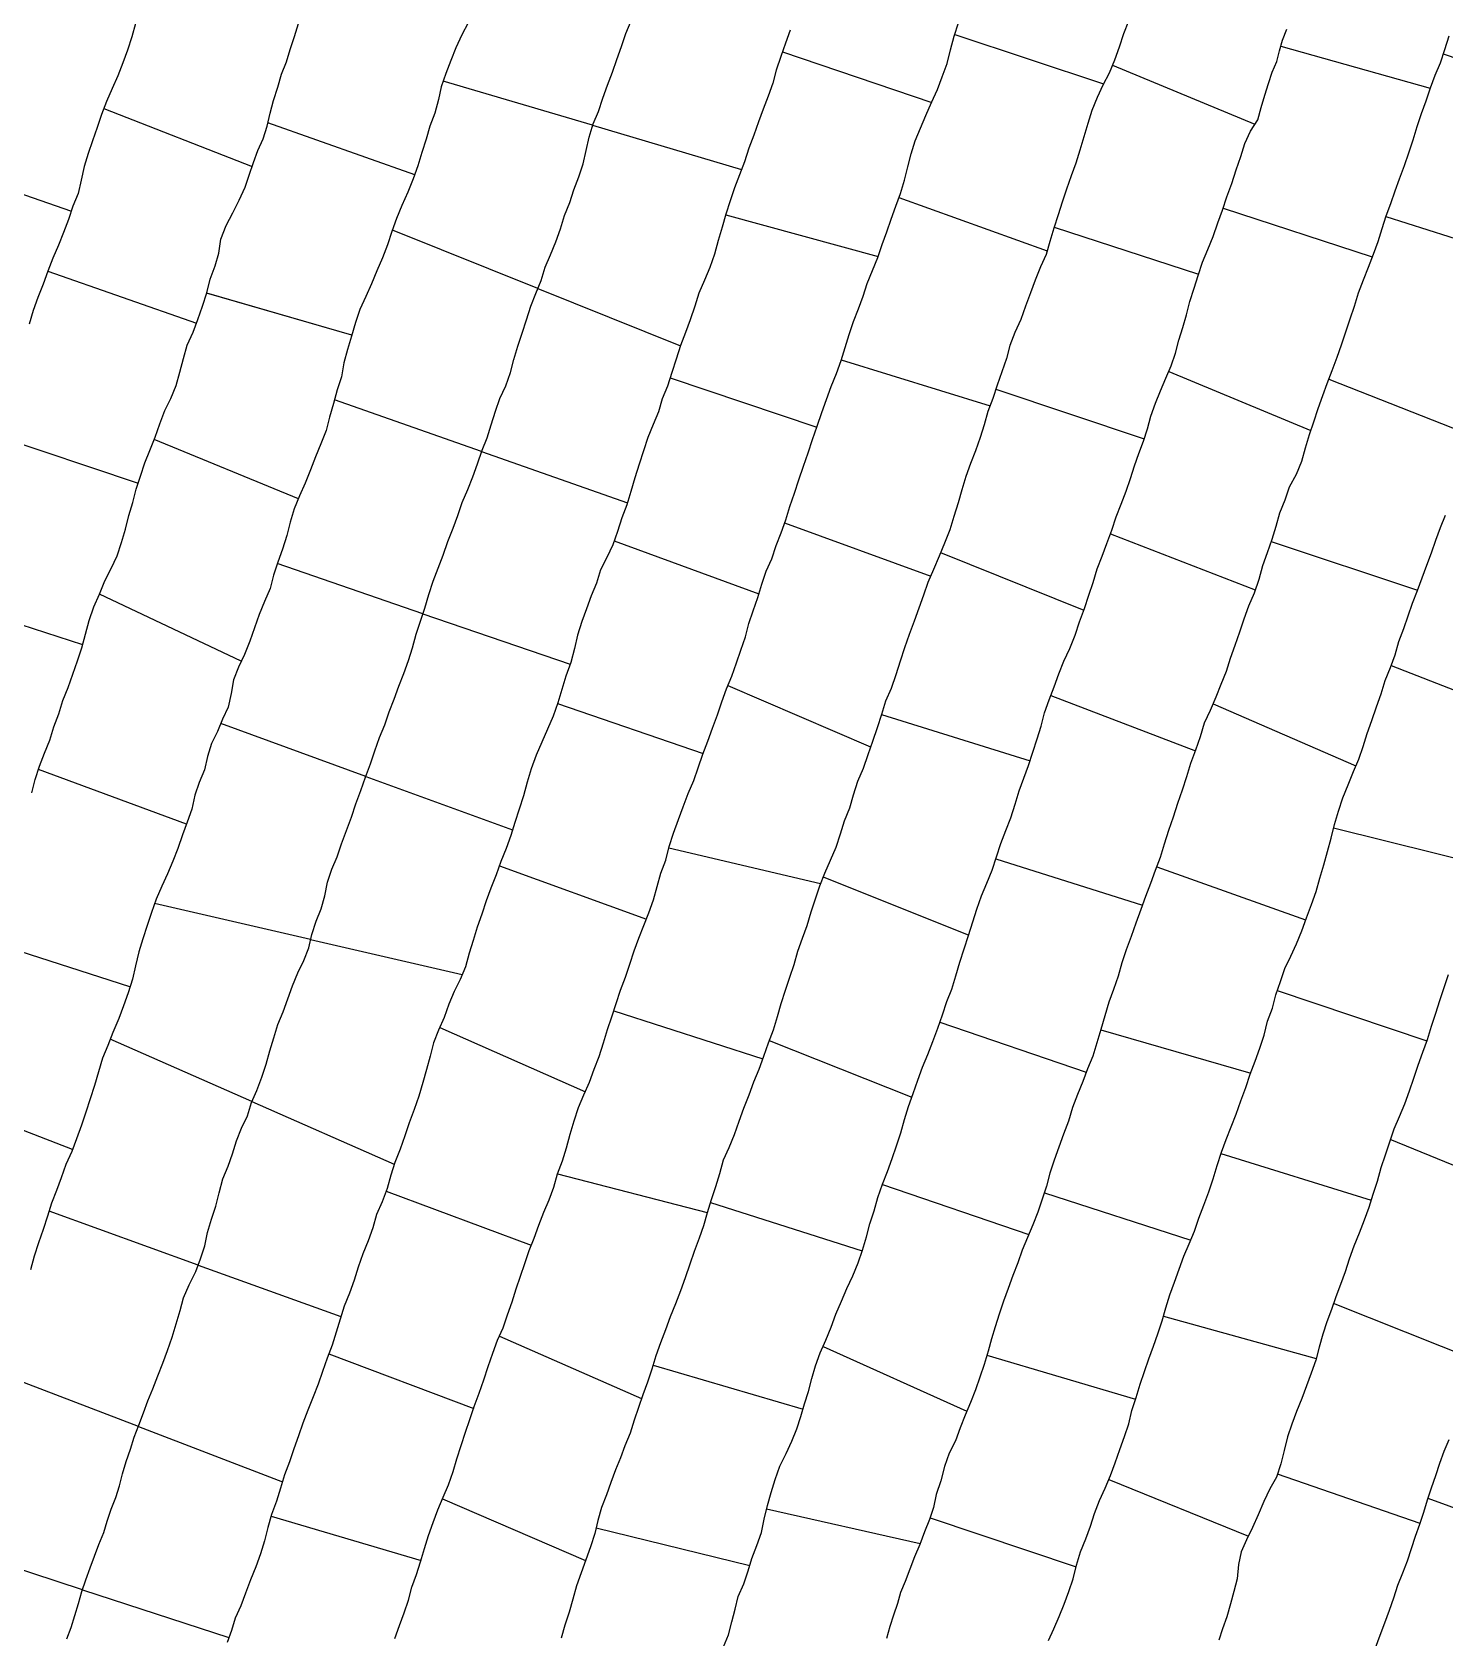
# Model space of a CAD drawing. Extents: x 703186 to 703989, y 1560402 to 1561368.
# Drawn here: x 703581.29 to 703622.23, y 1560532.73 to 1560579.26 of the extents above; entities that cross this region are included whole.
import ezdxf

# ---------------------------------------------------------------- set-up
doc = ezdxf.new("R2010")
doc.units = 0
doc.layers.add('10124_2002_REAL', color=30, linetype='Continuous')
doc.layers.add('AGROCAD PLL', color=7, linetype='Continuous')

msp = doc.modelspace()

# ---------------------------------------------------------------- linework, layer by layer
at = {"layer": '10124_2002_REAL'}
for points in [[(703584.2887, 1560579.5142), (703584.1812, 1560579.1286), (703584.0567, 1560578.745), (703583.916, 1560578.3702), (703583.7722, 1560577.9961), (703583.6109, 1560577.6264), (703583.4504, 1560577.2487), (703583.3039, 1560576.8752), (703583.1721, 1560576.4965), (703583.0433, 1560576.1176), (703582.9117, 1560575.7432), (703582.8023, 1560575.3661), (703582.7139, 1560574.9734), (703582.6237, 1560574.5911), (703582.4751, 1560574.2156), (703582.3463, 1560573.832), (703582.2009, 1560573.4601), (703582.0508, 1560573.0876), (703581.8884, 1560572.7087), (703581.7447, 1560572.3375), (703581.6121, 1560571.9573), (703581.4598, 1560571.5702), (703581.3176, 1560571.1944), (703581.2051, 1560570.8036)], [(703593.9243, 1560579.5378), (703593.7389, 1560579.1808), (703593.5711, 1560578.811), (703593.4258, 1560578.4434), (703593.2742, 1560578.0648), (703593.1419, 1560577.6807), (703593.0627, 1560577.3073), (703592.961, 1560576.9177), (703592.8124, 1560576.5407), (703592.7052, 1560576.1645), (703592.5821, 1560575.7776), (703592.4702, 1560575.3865), (703592.3367, 1560575.008), (703592.1765, 1560574.6216), (703592.0073, 1560574.2393), (703591.8532, 1560573.8671), (703591.7177, 1560573.4817), (703591.5918, 1560573.0959), (703591.4478, 1560572.7206), (703591.2833, 1560572.3417), (703591.1267, 1560571.9701), (703590.9602, 1560571.5973), (703590.7846, 1560571.2251), (703590.6574, 1560570.848), (703590.5435, 1560570.4544), (703590.4278, 1560570.0627), (703590.3266, 1560569.6779), (703590.2556, 1560569.269), (703590.1304, 1560568.8989), (703590.0239, 1560568.5009), (703589.9113, 1560568.1064), (703589.8077, 1560567.7224), (703589.659, 1560567.3362), (703589.5002, 1560566.958), (703589.3561, 1560566.5755), (703589.206, 1560566.1888), (703589.0415, 1560565.8211), (703588.8865, 1560565.4434), (703588.772, 1560565.0593), (703588.6676, 1560564.6746), (703588.5505, 1560564.2774), (703588.4098, 1560563.9045), (703588.2818, 1560563.5236), (703588.186, 1560563.1365), (703588.0289, 1560562.7621), (703587.8684, 1560562.3825), (703587.7381, 1560561.9982), (703587.6034, 1560561.6144), (703587.4432, 1560561.2261), (703587.2681, 1560560.8563), (703587.1251, 1560560.4962), (703587.0602, 1560560.1), (703586.9709, 1560559.7033), (703586.8112, 1560559.3499), (703586.6589, 1560558.9944), (703586.493, 1560558.6496), (703586.3772, 1560558.272), (703586.2827, 1560557.8835), (703586.1266, 1560557.52), (703586.01, 1560557.1474), (703585.9201, 1560556.742), (703585.7845, 1560556.3628), (703585.6488, 1560555.9961), (703585.5125, 1560555.6083), (703585.3719, 1560555.2346), (703585.2144, 1560554.8696), (703585.0489, 1560554.5087), (703584.8837, 1560554.1309), (703584.7493, 1560553.7531), (703584.6222, 1560553.3732), (703584.4986, 1560552.9895), (703584.3832, 1560552.6056), (703584.2882, 1560552.2082), (703584.1964, 1560551.8165), (703584.0705, 1560551.4253), (703583.9345, 1560551.046), (703583.7992, 1560550.6725), (703583.6268, 1560550.2727), (703583.4854, 1560549.8971), (703583.33, 1560549.5273), (703583.2099, 1560549.1307), (703583.1003, 1560548.7318), (703582.9769, 1560548.3455), (703582.8446, 1560547.9661), (703582.7228, 1560547.5869), (703582.5791, 1560547.1861), (703582.4381, 1560546.8212), (703582.2642, 1560546.4502), (703582.1326, 1560546.063), (703581.9976, 1560545.6932), (703581.854, 1560545.3221), (703581.7354, 1560544.9514), (703581.6108, 1560544.5659), (703581.4728, 1560544.1739), (703581.346, 1560543.792), (703581.2395, 1560543.3954)], [(703581.2793, 1560557.2215), (703581.3824, 1560557.6026), (703581.5019, 1560557.9908), (703581.6499, 1560558.3658), (703581.8041, 1560558.7419), (703581.9226, 1560559.1267), (703582.0606, 1560559.5075), (703582.1847, 1560559.8941), (703582.3395, 1560560.2736), (703582.471, 1560560.6548), (703582.6032, 1560561.0395), (703582.7271, 1560561.4244), (703582.841, 1560561.8118), (703582.944, 1560562.2143), (703583.079, 1560562.6034), (703583.2458, 1560562.9739), (703583.3982, 1560563.3591), (703583.5795, 1560563.7233), (703583.751, 1560564.0882), (703583.883, 1560564.4734), (703583.9993, 1560564.8587), (703584.0932, 1560565.2525), (703584.2058, 1560565.6363), (703584.3057, 1560566.02), (703584.4278, 1560566.3938), (703584.5559, 1560566.7766), (703584.7033, 1560567.1342), (703584.8528, 1560567.5256), (703584.9871, 1560567.9078), (703585.139, 1560568.2945), (703585.3056, 1560568.6496), (703585.4668, 1560569.0228), (703585.567, 1560569.412), (703585.6735, 1560569.8008), (703585.7869, 1560570.1892), (703585.9537, 1560570.5673), (703586.0944, 1560570.9349), (703586.2269, 1560571.3209), (703586.3532, 1560571.7128), (703586.4525, 1560572.1024), (703586.5987, 1560572.4879), (703586.7011, 1560572.8592), (703586.7598, 1560573.2661), (703586.9145, 1560573.6597), (703587.109, 1560574.0231), (703587.2865, 1560574.3944), (703587.4662, 1560574.7672), (703587.5799, 1560575.1175), (703587.7081, 1560575.4826), (703587.8326, 1560575.8358), (703587.9822, 1560576.1751), (703588.0971, 1560576.5373), (703588.1906, 1560576.9166), (703588.2864, 1560577.2861), (703588.4074, 1560577.6689), (703588.5161, 1560578.0471), (703588.666, 1560578.406), (703588.77, 1560578.7623), (703588.89, 1560579.1341), (703589.011, 1560579.5133)], [(703582.2957, 1560532.6961), (703582.4257, 1560533.0313), (703582.5323, 1560533.3791), (703582.6326, 1560533.7233), (703582.7314, 1560534.0693), (703582.8429, 1560534.4106), (703582.9737, 1560534.7549), (703583.096, 1560535.0934), (703583.2253, 1560535.432), (703583.3664, 1560535.7763), (703583.4636, 1560536.1125), (703583.5768, 1560536.4587), (703583.7194, 1560536.7978), (703583.8213, 1560537.1366), (703583.9142, 1560537.4852), (703584.0171, 1560537.8427), (703584.1408, 1560538.1948), (703584.2521, 1560538.5442), (703584.3852, 1560538.8916), (703584.5184, 1560539.2509), (703584.648, 1560539.5987), (703584.7929, 1560539.9409), (703584.9341, 1560540.3162), (703585.081, 1560540.6909), (703585.2143, 1560541.0598), (703585.3519, 1560541.4368), (703585.4655, 1560541.8239), (703585.5783, 1560542.2132), (703585.6803, 1560542.5769), (703585.8445, 1560542.958), (703586.0328, 1560543.34), (703586.1663, 1560543.7095), (703586.296, 1560544.0878), (703586.3731, 1560544.4783), (703586.4849, 1560544.8603), (703586.6166, 1560545.2411), (703586.7104, 1560545.6248), (703586.8175, 1560546.0295), (703586.9708, 1560546.3929), (703587.0958, 1560546.7578), (703587.2153, 1560547.1349), (703587.3555, 1560547.4947), (703587.5293, 1560547.8517), (703587.6464, 1560548.2387), (703587.8011, 1560548.5905), (703587.9445, 1560548.9725), (703588.0705, 1560549.3553), (703588.1834, 1560549.7371), (703588.2928, 1560550.1209), (703588.4103, 1560550.5031), (703588.5612, 1560550.872), (703588.6963, 1560551.2501), (703588.8321, 1560551.6266), (703588.991, 1560551.9993), (703589.1665, 1560552.362), (703589.3042, 1560552.7262), (703589.3937, 1560553.1133), (703589.5174, 1560553.4954), (703589.6706, 1560553.8567), (703589.7704, 1560554.2279), (703589.854, 1560554.6239), (703589.9782, 1560555.0047), (703590.1322, 1560555.3628), (703590.2539, 1560555.7372), (703590.4016, 1560556.1215), (703590.5429, 1560556.5108), (703590.6738, 1560556.9024), (703590.8132, 1560557.2866), (703590.9498, 1560557.6694), (703591.0912, 1560558.0582), (703591.2224, 1560558.4337), (703591.354, 1560558.8176), (703591.5128, 1560559.1888), (703591.6376, 1560559.5627), (703591.7854, 1560559.9318), (703591.9188, 1560560.3064), (703592.0642, 1560560.6727), (703592.2007, 1560561.0492), (703592.3094, 1560561.4229), (703592.4193, 1560561.8133), (703592.5411, 1560562.1947), (703592.6706, 1560562.571), (703592.7872, 1560562.964), (703592.9069, 1560563.3475), (703593.0582, 1560563.725), (703593.1993, 1560564.1089), (703593.3375, 1560564.4981), (703593.4931, 1560564.8841), (703593.6239, 1560565.2519), (703593.7557, 1560565.635), (703593.9176, 1560566.009), (703594.064, 1560566.3769), (703594.1918, 1560566.7564), (703594.3283, 1560567.1437), (703594.478, 1560567.502), (703594.5963, 1560567.8848), (703594.716, 1560568.275), (703594.8467, 1560568.6448), (703595.0126, 1560569.015), (703595.1486, 1560569.3962), (703595.2498, 1560569.7758), (703595.361, 1560570.1668), (703595.4899, 1560570.5434), (703595.6116, 1560570.9242), (703595.743, 1560571.318), (703595.8892, 1560571.6913), (703596.0387, 1560572.0637), (703596.1619, 1560572.4473), (703596.3112, 1560572.814), (703596.468, 1560573.1836), (703596.597, 1560573.5591), (703596.7166, 1560573.9458), (703596.869, 1560574.3259), (703596.9903, 1560574.6972), (703597.1286, 1560575.0742), (703597.2559, 1560575.4463), (703597.3479, 1560575.8285), (703597.4321, 1560576.2227), (703597.5454, 1560576.606), (703597.7057, 1560576.9681), (703597.8269, 1560577.3495), (703597.9613, 1560577.7246), (703598.1047, 1560578.1005), (703598.2377, 1560578.4685), (703598.3703, 1560578.8439), (703598.4984, 1560579.2279), (703598.6482, 1560579.5929)], [(703603.2519, 1560579.3209), (703603.1211, 1560578.9437), (703602.9892, 1560578.5536), (703602.8505, 1560578.1603), (703602.7494, 1560577.7832), (703602.6223, 1560577.4108), (703602.4786, 1560577.0352), (703602.3386, 1560576.6597), (703602.1994, 1560576.2752), (703602.0595, 1560575.9027), (703601.9312, 1560575.5032), (703601.7882, 1560575.1242), (703601.6418, 1560574.7534), (703601.5143, 1560574.3703), (703601.3937, 1560573.9918), (703601.2884, 1560573.6065), (703601.1724, 1560573.2233), (703601.0596, 1560572.8317), (703600.9255, 1560572.4417), (703600.7727, 1560572.0749), (703600.6113, 1560571.7004), (703600.4916, 1560571.3177), (703600.3625, 1560570.9289), (703600.224, 1560570.5572), (703600.0796, 1560570.1809), (703599.9555, 1560569.7871), (703599.8313, 1560569.3968), (703599.7001, 1560569.0057), (703599.5472, 1560568.6323), (703599.4378, 1560568.2622), (703599.2913, 1560567.8909), (703599.1312, 1560567.5134), (703599.0032, 1560567.1313), (703598.8798, 1560566.7449), (703598.7547, 1560566.3512), (703598.6429, 1560565.9482), (703598.5199, 1560565.5613), (703598.381, 1560565.1851), (703598.2545, 1560564.7885), (703598.1146, 1560564.4054), (703597.9426, 1560564.0415), (703597.7577, 1560563.6801), (703597.6415, 1560563.2974), (703597.494, 1560562.9237), (703597.3524, 1560562.5531), (703597.2175, 1560562.1781), (703597.0922, 1560561.7872), (703597.0051, 1560561.3966), (703596.8973, 1560560.9963), (703596.7589, 1560560.5999), (703596.6413, 1560560.2158), (703596.5228, 1560559.8218), (703596.3898, 1560559.435), (703596.2276, 1560559.0586), (703596.0612, 1560558.6849), (703595.9009, 1560558.3079), (703595.755, 1560557.9161), (703595.6344, 1560557.523), (703595.531, 1560557.1309), (703595.4058, 1560556.748), (703595.2736, 1560556.3603), (703595.1586, 1560555.9813), (703595.0231, 1560555.6009), (703594.8728, 1560555.2249), (703594.7329, 1560554.8401), (703594.5861, 1560554.4591), (703594.4448, 1560554.0873), (703594.3209, 1560553.705), (703594.1872, 1560553.3222), (703594.0684, 1560552.9404), (703593.9541, 1560552.5668), (703593.8485, 1560552.1736), (703593.6907, 1560551.811), (703593.5226, 1560551.4566), (703593.3675, 1560551.0919), (703593.2293, 1560550.7027), (703593.0692, 1560550.3405), (703592.9206, 1560549.9755), (703592.8229, 1560549.59), (703592.7219, 1560549.1949), (703592.6085, 1560548.8204), (703592.5008, 1560548.4301), (703592.3577, 1560548.042), (703592.2203, 1560547.6572), (703592.0911, 1560547.277), (703591.9589, 1560546.8949), (703591.8003, 1560546.5084), (703591.6836, 1560546.1354), (703591.5754, 1560545.7512), (703591.4324, 1560545.3662), (703591.2745, 1560544.9935), (703591.1639, 1560544.6082), (703591.0239, 1560544.2322), (703590.8734, 1560543.8536), (703590.7371, 1560543.4707), (703590.6232, 1560543.092), (703590.4837, 1560542.7169), (703590.3353, 1560542.3422), (703590.2137, 1560541.9619), (703590.1015, 1560541.5882), (703589.9845, 1560541.2067), (703589.8419, 1560540.8287), (703589.7092, 1560540.4469), (703589.5761, 1560540.0842), (703589.4386, 1560539.7155), (703589.2759, 1560539.3295), (703589.1389, 1560538.9535), (703589.0118, 1560538.583), (703588.8791, 1560538.206), (703588.7463, 1560537.8281), (703588.6047, 1560537.4517), (703588.4833, 1560537.0649), (703588.3673, 1560536.6841), (703588.2314, 1560536.2995), (703588.1216, 1560535.9283), (703588.0217, 1560535.5425), (703587.9086, 1560535.1612), (703587.7716, 1560534.7898), (703587.6203, 1560534.4055), (703587.4706, 1560534.0223), (703587.3355, 1560533.6553), (703587.1728, 1560533.302), (703587.0694, 1560532.9433), (703586.9416, 1560532.5949)], [(703591.8023, 1560532.7061), (703591.9338, 1560533.0864), (703592.0759, 1560533.4562), (703592.1933, 1560533.8209), (703592.2946, 1560534.1916), (703592.4267, 1560534.5635), (703592.5486, 1560534.9266), (703592.6566, 1560535.3148), (703592.7759, 1560535.6941), (703592.9107, 1560536.0706), (703593.0478, 1560536.4393), (703593.203, 1560536.8009), (703593.3593, 1560537.1668), (703593.4906, 1560537.5449), (703593.5981, 1560537.9156), (703593.7221, 1560538.3046), (703593.8446, 1560538.6875), (703593.9716, 1560539.0512), (703594.1027, 1560539.4275), (703594.2464, 1560539.8176), (703594.378, 1560540.2034), (703594.5061, 1560540.5905), (703594.642, 1560540.9749), (703594.7781, 1560541.3518), (703594.9374, 1560541.7149), (703595.0695, 1560542.0875), (703595.1968, 1560542.4693), (703595.3188, 1560542.8442), (703595.4407, 1560543.2131), (703595.5685, 1560543.5795), (703595.6935, 1560543.9562), (703595.8373, 1560544.3151), (703595.9748, 1560544.6893), (703596.1144, 1560545.0654), (703596.2728, 1560545.4208), (703596.4094, 1560545.7869), (703596.5106, 1560546.1779), (703596.66, 1560546.5502), (703596.7761, 1560546.9311), (703596.8822, 1560547.3277), (703596.9977, 1560547.7136), (703597.1269, 1560548.0978), (703597.2815, 1560548.4657), (703597.4463, 1560548.8271), (703597.5751, 1560549.2073), (703597.7203, 1560549.5767), (703597.8458, 1560549.9705), (703597.9674, 1560550.3535), (703598.0885, 1560550.7262), (703598.2134, 1560551.1154), (703598.3416, 1560551.4941), (703598.4808, 1560551.8708), (703598.6107, 1560552.2542), (703598.7345, 1560552.6364), (703598.8711, 1560553.0077), (703599.0155, 1560553.3747), (703599.1648, 1560553.7388), (703599.2982, 1560554.1204), (703599.4026, 1560554.5044), (703599.5065, 1560554.889), (703599.6555, 1560555.2665), (703599.7491, 1560555.6647), (703599.8794, 1560556.0529), (703600.0214, 1560556.4407), (703600.1515, 1560556.8147), (703600.2982, 1560557.1967), (703600.4684, 1560557.5755), (703600.5923, 1560557.9461), (703600.722, 1560558.3337), (703600.8703, 1560558.7177), (703601.0096, 1560559.0902), (703601.1491, 1560559.4754), (703601.2792, 1560559.8501), (703601.4074, 1560560.2282), (703601.5664, 1560560.599), (703601.7038, 1560560.9801), (703601.8274, 1560561.3508), (703601.9646, 1560561.7387), (703602.0565, 1560562.1208), (703602.1812, 1560562.4959), (703602.3156, 1560562.8805), (703602.4372, 1560563.2611), (703602.5563, 1560563.6424), (703602.722, 1560564.0033), (703602.8531, 1560564.3858), (703602.9932, 1560564.7547), (703603.1276, 1560565.1245), (703603.2503, 1560565.5181), (703603.3837, 1560565.9026), (703603.5121, 1560566.2903), (703603.6388, 1560566.6853), (703603.7774, 1560567.0709), (703603.9057, 1560567.4543), (703604.0343, 1560567.8454), (703604.1694, 1560568.2389), (703604.3089, 1560568.6133), (703604.4488, 1560568.9944), (703604.5962, 1560569.3743), (703604.7298, 1560569.7438), (703604.846, 1560570.1201), (703604.9649, 1560570.4988), (703605.0957, 1560570.876), (703605.238, 1560571.2418), (703605.3754, 1560571.6069), (703605.4912, 1560571.9832), (703605.6425, 1560572.3586), (703605.7936, 1560572.7279), (703605.9219, 1560573.107), (703606.0537, 1560573.4805), (703606.1819, 1560573.843), (703606.3186, 1560574.2228), (703606.451, 1560574.589), (703606.574, 1560574.976), (703606.6686, 1560575.3617), (703606.7647, 1560575.7379), (703606.8758, 1560576.1172), (703607.0378, 1560576.483), (703607.1922, 1560576.8521), (703607.3558, 1560577.2238), (703607.5234, 1560577.5977), (703607.6645, 1560577.9678), (703607.801, 1560578.3553), (703607.9021, 1560578.7507), (703608.0108, 1560579.1512), (703608.138, 1560579.5346)], [(703613.0645, 1560579.5848), (703612.9107, 1560579.2117), (703612.7861, 1560578.8261), (703612.6562, 1560578.4513), (703612.5008, 1560578.078), (703612.3163, 1560577.7246), (703612.1488, 1560577.3667), (703611.9999, 1560576.9945), (703611.882, 1560576.6156), (703611.7654, 1560576.2264), (703611.6487, 1560575.8444), (703611.5322, 1560575.4637), (703611.3958, 1560575.0958), (703611.2667, 1560574.717), (703611.1399, 1560574.3329), (703611.02, 1560573.9644), (703610.8948, 1560573.5796), (703610.7838, 1560573.1984), (703610.6704, 1560572.8234), (703610.506, 1560572.458), (703610.3591, 1560572.0746), (703610.2183, 1560571.7095), (703610.0722, 1560571.3219), (703609.9357, 1560570.931), (703609.7697, 1560570.5584), (703609.6229, 1560570.178), (703609.5243, 1560569.8031), (703609.3938, 1560569.418), (703609.2558, 1560569.0304), (703609.1279, 1560568.6488), (703608.9879, 1560568.2696), (703608.8739, 1560567.8825), (703608.7591, 1560567.5201), (703608.6254, 1560567.1324), (703608.4844, 1560566.7604), (703608.3421, 1560566.3886), (703608.2265, 1560565.9942), (703608.1246, 1560565.6171), (703608.0014, 1560565.2236), (703607.8787, 1560564.8362), (703607.7276, 1560564.4561), (703607.5746, 1560564.0753), (703607.4098, 1560563.6878), (703607.2497, 1560563.3114), (703607.1194, 1560562.9431), (703606.9852, 1560562.5696), (703606.849, 1560562.1885), (703606.7079, 1560561.8104), (703606.5678, 1560561.4235), (703606.4414, 1560561.0326), (703606.32, 1560560.6324), (703606.1845, 1560560.2457), (703606.0235, 1560559.8755), (703605.9013, 1560559.4831), (703605.7818, 1560559.0996), (703605.6442, 1560558.7027), (703605.5028, 1560558.3138), (703605.3682, 1560557.9249), (703605.2123, 1560557.5445), (703605.0779, 1560557.1531), (703604.9713, 1560556.7742), (703604.8253, 1560556.397), (703604.7039, 1560556.0197), (703604.5781, 1560555.6297), (703604.4193, 1560555.2527), (703604.253, 1560554.8807), (703604.1045, 1560554.5109), (703603.9768, 1560554.1381), (703603.8523, 1560553.7577), (703603.7411, 1560553.3675), (703603.6024, 1560552.9955), (703603.4736, 1560552.6204), (703603.365, 1560552.2315), (703603.2394, 1560551.8638), (703603.1096, 1560551.4844), (703602.9863, 1560551.1044), (703602.879, 1560550.7263), (703602.7678, 1560550.3348), (703602.6199, 1560549.9637), (703602.4844, 1560549.576), (703602.3469, 1560549.1943), (703602.1901, 1560548.8334), (703602.0556, 1560548.4507), (703601.9048, 1560548.0684), (703601.7662, 1560547.6952), (703601.6358, 1560547.3075), (703601.4808, 1560546.9316), (703601.3135, 1560546.5692), (703601.2075, 1560546.179), (703601.092, 1560545.7946), (703600.9713, 1560545.4224), (703600.8515, 1560545.0463), (703600.7439, 1560544.6698), (703600.6235, 1560544.3067), (703600.4789, 1560543.9269), (703600.3501, 1560543.5544), (703600.213, 1560543.1644), (703600.0783, 1560542.7838), (703599.9302, 1560542.4112), (703599.779, 1560542.0292), (703599.6427, 1560541.6552), (703599.5003, 1560541.281), (703599.3596, 1560540.8972), (703599.2485, 1560540.5183), (703599.1239, 1560540.137), (703598.9891, 1560539.7736), (703598.8625, 1560539.4074), (703598.7379, 1560539.0396), (703598.6216, 1560538.6613), (703598.4656, 1560538.2936), (703598.3425, 1560537.9436), (703598.1944, 1560537.5933), (703598.0632, 1560537.229), (703597.9305, 1560536.872), (703597.7902, 1560536.5033), (703597.6847, 1560536.1269), (703597.592, 1560535.7485), (703597.4747, 1560535.3625), (703597.3316, 1560534.9866), (703597.2022, 1560534.6144), (703597.068, 1560534.2356), (703596.9586, 1560533.85), (703596.8522, 1560533.4706), (703596.7268, 1560533.0924), (703596.6161, 1560532.7228)], [(703601.3259, 1560532.466), (703601.4684, 1560532.8109), (703601.5623, 1560533.1949), (703601.666, 1560533.5568), (703601.7509, 1560533.9237), (703601.9137, 1560534.2884), (703602.0384, 1560534.6672), (703602.1483, 1560535.0242), (703602.2898, 1560535.4063), (703602.4226, 1560535.7764), (703602.5075, 1560536.1689), (703602.5954, 1560536.5604), (703602.7098, 1560536.9413), (703602.8234, 1560537.32), (703602.9553, 1560537.7027), (703603.1366, 1560538.0723), (703603.3061, 1560538.4242), (703603.4471, 1560538.7852), (703603.568, 1560539.1446), (703603.6729, 1560539.5093), (703603.7899, 1560539.8702), (703603.886, 1560540.2393), (703603.989, 1560540.6125), (703604.1258, 1560540.9852), (703604.2919, 1560541.3543), (703604.4433, 1560541.733), (703604.5784, 1560542.1103), (703604.7425, 1560542.488), (703604.8999, 1560542.8498), (703605.0679, 1560543.2187), (703605.2229, 1560543.5953), (703605.3549, 1560543.9663), (703605.4731, 1560544.3466), (703605.5697, 1560544.7283), (703605.6864, 1560545.1038), (703605.7989, 1560545.4871), (703605.93, 1560545.8717), (703606.0756, 1560546.2417), (703606.2116, 1560546.6161), (703606.3412, 1560546.9912), (703606.4679, 1560547.3627), (703606.5661, 1560547.7545), (703606.6846, 1560548.1262), (703606.8217, 1560548.5064), (703606.9557, 1560548.8903), (703607.0895, 1560549.2653), (703607.245, 1560549.6366), (703607.3923, 1560550.0151), (703607.5334, 1560550.3989), (703607.6665, 1560550.7871), (703607.7998, 1560551.1731), (703607.9451, 1560551.5299), (703608.058, 1560551.9183), (703608.1746, 1560552.3087), (703608.2962, 1560552.6972), (703608.4283, 1560553.0851), (703608.5476, 1560553.4766), (703608.6623, 1560553.85), (703608.8041, 1560554.2274), (703608.959, 1560554.599), (703609.114, 1560554.9757), (703609.2344, 1560555.358), (703609.3577, 1560555.747), (703609.507, 1560556.124), (703609.655, 1560556.4966), (703609.7757, 1560556.887), (703609.8895, 1560557.2708), (703610.0288, 1560557.641), (703610.1672, 1560558.0142), (703610.2904, 1560558.3998), (703610.4158, 1560558.7794), (703610.5303, 1560559.1526), (703610.6273, 1560559.5378), (703610.7608, 1560559.9173), (703610.9017, 1560560.2872), (703611.0405, 1560560.669), (703611.1882, 1560561.0343), (703611.3645, 1560561.4047), (703611.5156, 1560561.7886), (703611.6412, 1560562.1765), (703611.786, 1560562.5604), (703611.9092, 1560562.9417), (703612.0389, 1560563.3146), (703612.1551, 1560563.7114), (703612.3008, 1560564.072), (703612.4276, 1560564.4457), (703612.5743, 1560564.8255), (703612.705, 1560565.2122), (703612.8458, 1560565.5833), (703612.9964, 1560565.9593), (703613.1175, 1560566.3268), (703613.2361, 1560566.6895), (703613.357, 1560567.0538), (703613.4919, 1560567.4071), (703613.6087, 1560567.7705), (703613.7119, 1560568.1376), (703613.8401, 1560568.5101), (703613.9912, 1560568.8706), (703614.1467, 1560569.2311), (703614.2952, 1560569.5898), (703614.4239, 1560569.9583), (703614.5199, 1560570.3337), (703614.6357, 1560570.7065), (703614.7406, 1560571.073), (703614.8418, 1560571.4605), (703614.9631, 1560571.8478), (703615.0789, 1560572.2102), (703615.2067, 1560572.5957), (703615.3555, 1560572.9669), (703615.5101, 1560573.3413), (703615.6501, 1560573.7335), (703615.7811, 1560574.1069), (703615.9075, 1560574.4936), (703616.0538, 1560574.8792), (703616.1836, 1560575.2683), (703616.3181, 1560575.6585), (703616.4318, 1560576.0328), (703616.5966, 1560576.3909), (703616.8057, 1560576.7264), (703616.901, 1560577.0841), (703617.0114, 1560577.4341), (703617.1211, 1560577.7795), (703617.2208, 1560578.1011), (703617.3579, 1560578.4122), (703617.4377, 1560578.717), (703617.527, 1560579.0337), (703617.6483, 1560579.3491)], [(703622.3437, 1560579.1432), (703622.2197, 1560578.7515), (703622.0884, 1560578.3667), (703621.9358, 1560578.004), (703621.8054, 1560577.6406), (703621.6745, 1560577.2635), (703621.5365, 1560576.8985), (703621.4127, 1560576.5224), (703621.2986, 1560576.1322), (703621.1737, 1560575.7581), (703621.0465, 1560575.3857), (703620.905, 1560575.0042), (703620.7814, 1560574.65), (703620.6488, 1560574.2835), (703620.5216, 1560573.9272), (703620.4045, 1560573.5588), (703620.284, 1560573.1862), (703620.1494, 1560572.815), (703620.0014, 1560572.447), (703619.8607, 1560572.0709), (703619.7193, 1560571.7001), (703619.5967, 1560571.3133), (703619.4696, 1560570.9409), (703619.3479, 1560570.5646), (703619.222, 1560570.1919), (703619.0939, 1560569.8304), (703618.9552, 1560569.4466), (703618.809, 1560569.074), (703618.6808, 1560568.7217), (703618.5426, 1560568.3422), (703618.4234, 1560567.9592), (703618.2977, 1560567.5921), (703618.181, 1560567.2014), (703618.0708, 1560566.8202), (703617.9158, 1560566.4409), (703617.7181, 1560566.0785), (703617.5856, 1560565.704), (703617.4352, 1560565.3226), (703617.3265, 1560564.9361), (703617.2113, 1560564.5577), (703617.0821, 1560564.1696), (703616.9445, 1560563.7983), (703616.8326, 1560563.4026), (703616.7012, 1560563.0044), (703616.5396, 1560562.6292), (703616.4042, 1560562.248), (703616.2761, 1560561.8708), (703616.1455, 1560561.4827), (703616.0018, 1560561.1124), (703615.887, 1560560.7345), (703615.7401, 1560560.3541), (703615.5942, 1560559.9857), (703615.4292, 1560559.6064), (703615.257, 1560559.2325), (703615.136, 1560558.8426), (703615.0045, 1560558.4494), (703614.8559, 1560558.067), (703614.7404, 1560557.6767), (703614.6115, 1560557.2932), (703614.4808, 1560556.9093), (703614.359, 1560556.5131), (703614.2192, 1560556.1291), (703614.0952, 1560555.7318), (703613.9741, 1560555.3461), (703613.8375, 1560554.9639), (703613.6948, 1560554.5849), (703613.5534, 1560554.2161), (703613.4179, 1560553.833), (703613.2708, 1560553.4375), (703613.1368, 1560553.0519), (703612.9948, 1560552.6637), (703612.8629, 1560552.2869), (703612.7609, 1560551.8999), (703612.6274, 1560551.5169), (703612.4949, 1560551.148), (703612.3749, 1560550.7568), (703612.258, 1560550.3555), (703612.1471, 1560549.9722), (703612.0224, 1560549.5863), (703611.8706, 1560549.2218), (703611.7328, 1560548.854), (703611.5827, 1560548.4746), (703611.4389, 1560548.0952), (703611.3176, 1560547.7013), (703611.1773, 1560547.3246), (703611.0375, 1560546.9523), (703610.9049, 1560546.5731), (703610.7855, 1560546.1977), (703610.6865, 1560545.8205), (703610.5632, 1560545.4397), (703610.4294, 1560545.0626), (703610.2914, 1560544.6989), (703610.1293, 1560544.3311), (703609.9784, 1560543.9636), (703609.8537, 1560543.5993), (703609.7125, 1560543.2274), (703609.5739, 1560542.8567), (703609.439, 1560542.4812), (703609.3153, 1560542.1079), (703609.1948, 1560541.7372), (703609.0863, 1560541.3952), (703608.99, 1560541.0385), (703608.8758, 1560540.6528), (703608.7559, 1560540.2787), (703608.6307, 1560539.9128), (703608.4838, 1560539.5478), (703608.3227, 1560539.1789), (703608.1803, 1560538.8136), (703608.0474, 1560538.4356), (703607.8659, 1560538.0802), (703607.7262, 1560537.6909), (703607.6243, 1560537.2736), (703607.4887, 1560536.8836), (703607.4128, 1560536.5037), (703607.2947, 1560536.1531), (703607.1478, 1560535.7969), (703607.0154, 1560535.4314), (703606.8635, 1560535.0729), (703606.7208, 1560534.7139), (703606.5872, 1560534.3599), (703606.4562, 1560534.041), (703606.3655, 1560533.7189), (703606.2543, 1560533.3878), (703606.1411, 1560533.0586), (703606.0431, 1560532.7047)], [(703610.7423, 1560532.6501), (703610.8952, 1560532.9888), (703611.054, 1560533.3454), (703611.194, 1560533.7052), (703611.3291, 1560534.0674), (703611.456, 1560534.4404), (703611.5539, 1560534.8318), (703611.6676, 1560535.2218), (703611.8286, 1560535.5923), (703611.9613, 1560535.9604), (703612.0782, 1560536.3346), (703612.2189, 1560536.7096), (703612.3879, 1560537.0656), (703612.5353, 1560537.4286), (703612.678, 1560537.8036), (703612.8045, 1560538.1824), (703612.9449, 1560538.564), (703613.0653, 1560538.932), (703613.1608, 1560539.316), (703613.2797, 1560539.6932), (703613.3988, 1560540.0752), (703613.5278, 1560540.4425), (703613.6501, 1560540.8111), (703613.7878, 1560541.1775), (703613.9145, 1560541.5409), (703614.0347, 1560541.9143), (703614.1398, 1560542.2934), (703614.2571, 1560542.6645), (703614.3974, 1560543.0311), (703614.5322, 1560543.4098), (703614.6657, 1560543.7843), (703614.8177, 1560544.1483), (703614.9719, 1560544.5134), (703615.0964, 1560544.8857), (703615.2404, 1560545.2718), (703615.3908, 1560545.649), (703615.5141, 1560546.0335), (703615.6317, 1560546.4184), (703615.7512, 1560546.803), (703615.8906, 1560547.169), (703616.0329, 1560547.5393), (703616.1812, 1560547.9075), (703616.3186, 1560548.2887), (703616.458, 1560548.6812), (703616.5904, 1560549.0604), (703616.7323, 1560549.4389), (703616.866, 1560549.8182), (703616.9868, 1560550.1904), (703617.0927, 1560550.5961), (703617.2282, 1560550.9783), (703617.3325, 1560551.3676), (703617.4618, 1560551.7527), (703617.5942, 1560552.1276), (703617.7595, 1560552.4837), (703617.9303, 1560552.8457), (703618.0862, 1560553.2167), (703618.2161, 1560553.5983), (703618.3613, 1560553.9794), (703618.4985, 1560554.358), (703618.609, 1560554.7438), (703618.718, 1560555.1294), (703618.8294, 1560555.517), (703618.9286, 1560555.9047), (703619.0262, 1560556.2981), (703619.1414, 1560556.6867), (703619.2754, 1560557.0732), (703619.4286, 1560557.4456), (703619.5776, 1560557.8333), (703619.7299, 1560558.1893), (703619.8587, 1560558.56), (703619.9796, 1560558.9361), (703620.1134, 1560559.3103), (703620.2485, 1560559.705), (703620.3842, 1560560.087), (703620.4974, 1560560.4738), (703620.6483, 1560560.8519), (703620.7918, 1560561.2183), (703620.8983, 1560561.6018), (703621.0339, 1560561.9769), (703621.1603, 1560562.3454), (703621.2937, 1560562.7163), (703621.4357, 1560563.0813), (703621.572, 1560563.4439), (703621.7037, 1560563.8198), (703621.8413, 1560564.1762), (703621.9694, 1560564.5429), (703622.1018, 1560564.9077), (703622.2426, 1560565.2642)], [(703622.3278, 1560551.9421), (703622.2013, 1560551.5676), (703622.0716, 1560551.1936), (703621.952, 1560550.8196), (703621.8328, 1560550.4417), (703621.7115, 1560550.0627), (703621.5816, 1560549.6933), (703621.4478, 1560549.3194), (703621.314, 1560548.9377), (703621.1951, 1560548.5686), (703621.0607, 1560548.1985), (703620.8991, 1560547.8265), (703620.7457, 1560547.4679), (703620.6203, 1560547.0927), (703620.4981, 1560546.7209), (703620.3742, 1560546.3465), (703620.2615, 1560545.957), (703620.1426, 1560545.5759), (703620.0236, 1560545.1972), (703619.891, 1560544.828), (703619.748, 1560544.4537), (703619.5906, 1560544.0784), (703619.4525, 1560543.7024), (703619.3341, 1560543.3326), (703619.2046, 1560542.9659), (703619.0699, 1560542.6095), (703618.9442, 1560542.2465), (703618.8093, 1560541.887), (703618.6911, 1560541.5269), (703618.5821, 1560541.1543), (703618.4842, 1560540.7759), (703618.3564, 1560540.4021), (703618.2201, 1560540.0356), (703618.0835, 1560539.6624), (703617.9283, 1560539.2902), (703617.7919, 1560538.9172), (703617.6712, 1560538.5538), (703617.5749, 1560538.1529), (703617.4712, 1560537.7661), (703617.3466, 1560537.386), (703617.1597, 1560537.0426), (703616.9852, 1560536.6771), (703616.8212, 1560536.2942), (703616.6537, 1560535.9234), (703616.4842, 1560535.5676), (703616.3284, 1560535.2247), (703616.2524, 1560534.8485), (703616.2099, 1560534.4399), (703616.1106, 1560534.0745), (703616.0122, 1560533.7154), (703615.9097, 1560533.3399), (703615.7841, 1560532.9877), (703615.6804, 1560532.6561)], [(703620.2214, 1560532.4427), (703620.3549, 1560532.8039), (703620.4899, 1560533.167), (703620.627, 1560533.5286), (703620.7447, 1560533.8917), (703620.8692, 1560534.2552), (703621.0123, 1560534.6082), (703621.1438, 1560534.9621), (703621.2621, 1560535.3177), (703621.3798, 1560535.6729), (703621.5019, 1560536.0258), (703621.6223, 1560536.3735), (703621.7266, 1560536.7231), (703621.8404, 1560537.0742), (703621.9615, 1560537.4316), (703622.0781, 1560537.7866), (703622.2091, 1560538.1336), (703622.3499, 1560538.4767)]]:
    msp.add_lwpolyline(points, dxfattribs=at)
at = {"layer": 'AGROCAD PLL', "color": 3, "true_color": 0x00ff00}
for points in [[(703608.0243, 1560579.1917), (703612.3355, 1560577.7614)], [(703617.4779, 1560578.8597), (703621.805, 1560577.6396)], [(703617.4779, 1560578.8597), (703621.8051, 1560577.6396)], [(703612.5976, 1560578.3105), (703616.7227, 1560576.5933)], [(703597.5326, 1560576.5629), (703593.1982, 1560577.8441)], [(703592.3795, 1560575.1294), (703588.1204, 1560576.6316)], [(703597.5326, 1560576.5629), (703601.8496, 1560575.2868)], [(703597.5326, 1560576.5629), (703601.8496, 1560575.2868)], [(703578.1472, 1560575.5668), (703582.4282, 1560574.0758)], [(703615.8005, 1560574.1663), (703620.1244, 1560572.7529)], [(703620.5195, 1560573.9207), (703624.7734, 1560572.5686)], [(703595.9448, 1560571.8298), (703591.7316, 1560573.5212)], [(703595.9448, 1560571.8298), (703600.076, 1560570.1714)], [(703595.9448, 1560571.8298), (703600.0765, 1560570.1712)], [(703595.9448, 1560571.8298), (703600.076, 1560570.1714)], [(703595.9448, 1560571.8298), (703600.0765, 1560570.1712)], [(703604.7355, 1560569.7623), (703609.0474, 1560568.4308)], [(703599.7794, 1560569.2422), (703604.0252, 1560567.8179)], [(703614.2271, 1560569.4253), (703618.3421, 1560567.7217)], [(703618.8606, 1560569.2055), (703623.0399, 1560567.5656)], [(703594.3158, 1560567.1081), (703590.0532, 1560568.6104)], [(703609.2168, 1560568.9142), (703613.5134, 1560567.4741)], [(703589.0075, 1560565.7383), (703584.8256, 1560567.4545)], [(703594.3158, 1560567.1081), (703598.5385, 1560565.6199)], [(703594.3158, 1560567.1081), (703598.5385, 1560565.6199)], [(703603.0967, 1560565.0396), (703607.3303, 1560563.5009)], [(703598.1555, 1560564.5173), (703602.3492, 1560562.9858)], [(703612.5352, 1560564.7241), (703616.7336, 1560563.1025)], [(703617.1925, 1560564.5013), (703621.4383, 1560563.0879)], [(703617.1925, 1560564.5013), (703621.4382, 1560563.0879)], [(703607.6169, 1560564.1807), (703611.7681, 1560562.5128)], [(703592.6149, 1560562.4093), (703588.3953, 1560563.8614)], [(703578.4512, 1560562.9026), (703582.7538, 1560561.5151)], [(703587.35, 1560561.0293), (703583.2453, 1560562.9729)], [(703587.35, 1560561.0293), (703583.2454, 1560562.9728)], [(703592.6149, 1560562.4093), (703596.8784, 1560560.942)], [(703592.6149, 1560562.4093), (703596.8784, 1560560.942)], [(703601.4486, 1560560.3244), (703605.5884, 1560558.5492)], [(703596.5172, 1560559.8055), (703600.7309, 1560558.3567)], [(703610.8063, 1560560.0369), (703615.001, 1560558.439)], [(703610.8063, 1560560.0369), (703615.0005, 1560558.4392)], [(703615.5117, 1560559.7961), (703619.6476, 1560557.9969)], [(703605.9026, 1560559.4874), (703610.2094, 1560558.1462)], [(703590.9591, 1560557.6949), (703586.7569, 1560559.2231)], [(703590.9591, 1560557.6949), (703595.2095, 1560556.149)], [(703590.9591, 1560557.6949), (703595.2095, 1560556.149)], [(703599.7404, 1560555.6277), (703604.1379, 1560554.594)], [(703594.8292, 1560555.105), (703599.0898, 1560553.556)], [(703609.2162, 1560555.3002), (703613.4637, 1560553.9625)], [(703604.2147, 1560554.7854), (703608.4308, 1560553.0924)], [(703604.2147, 1560554.7854), (703608.4305, 1560553.0924)], [(703589.3595, 1560552.9654), (703593.7512, 1560551.95)], [(703589.3595, 1560552.9654), (703593.7512, 1560551.95)], [(703598.1428, 1560550.8954), (703602.4605, 1560549.5098)], [(703607.5937, 1560550.5748), (703611.833, 1560549.1214)], [(703587.6608, 1560548.2714), (703583.5533, 1560550.0776)], [(703612.2559, 1560550.3481), (703616.6018, 1560549.0907)], [(703587.6608, 1560548.2714), (703591.7845, 1560546.458)], [(703587.6608, 1560548.2714), (703591.7845, 1560546.458)], [(703596.5099, 1560546.1754), (703600.8531, 1560545.0513)], [(703596.5099, 1560546.1754), (703600.8529, 1560545.0513)], [(703605.9274, 1560545.864), (703610.1679, 1560544.4186)], [(703591.5467, 1560545.674), (703595.7554, 1560544.1107)], [(703610.6236, 1560545.6261), (703614.8622, 1560544.2537)], [(703623.1707, 1560540.7539), (703619.0017, 1560542.4125)], [(703594.8302, 1560541.4705), (703598.9508, 1560539.6627)], [(703589.8914, 1560540.9599), (703594.0853, 1560539.3777)], [(703608.954, 1560540.9169), (703613.2633, 1560539.641)], [(703584.369, 1560538.8493), (703580.1559, 1560540.4635)], [(703599.2819, 1560540.6321), (703603.6292, 1560539.3574)], [(703584.369, 1560538.8493), (703588.5416, 1560537.2506)], [(703584.369, 1560538.8493), (703588.5416, 1560537.2506)], [(703593.1822, 1560536.7524), (703597.3267, 1560534.9736)], [(703593.1822, 1560536.7524), (703597.327, 1560534.9735)], [(703626.0064, 1560535.2096), (703621.7406, 1560536.7664)], [(703626.0064, 1560535.2096), (703621.7406, 1560536.7664)], [(703588.2169, 1560536.2504), (703592.5595, 1560534.9658)], [(703607.3127, 1560536.2064), (703611.5414, 1560534.782)], [(703582.7491, 1560534.1236), (703586.9937, 1560532.7369)], [(703582.7491, 1560534.1236), (703586.9937, 1560532.7369)]]:
    msp.add_lwpolyline(points, dxfattribs=at)
at = {"layer": 'AGROCAD PLL', "color": 1, "true_color": 0xff0000}
for points in [[(703603.0354, 1560578.6902), (703607.3579, 1560577.2286)], [(703603.0354, 1560578.6902), (703607.358, 1560577.2286)], [(703583.3733, 1560577.0521), (703587.6678, 1560575.3677)], [(703606.4087, 1560574.4719), (703610.6998, 1560572.9205)], [(703601.3882, 1560573.9717), (703605.8059, 1560572.7644)], [(703581.7433, 1560572.3335), (703586.0542, 1560570.83)], [(703620.6719, 1560560.9122), (703624.9562, 1560559.2343)], [(703585.7647, 1560556.3093), (703581.4731, 1560557.8974)], [(703619.0026, 1560556.203), (703623.4716, 1560555.0942)], [(703613.8773, 1560555.0753), (703618.1937, 1560553.5325)], [(703589.3595, 1560552.9654), (703584.8407, 1560554.0102)], [(703584.1252, 1560551.5953), (703579.764, 1560552.9989)], [(703617.3725, 1560551.4866), (703621.7011, 1560550.0332)], [(703593.104, 1560550.4192), (703597.3221, 1560548.5547)], [(703582.4624, 1560546.884), (703578.1942, 1560548.5332)], [(703615.7393, 1560546.7646), (703620.0912, 1560545.4124)], [(703600.9465, 1560545.3445), (703605.3466, 1560543.9429)], [(703586.1022, 1560543.5322), (703581.7809, 1560545.0935)], [(703614.0734, 1560542.054), (703618.4975, 1560540.8275)], [(703604.2116, 1560541.1758), (703608.3763, 1560539.3016)], [(703602.5736, 1560536.4632), (703607.027, 1560535.4633)], [(703582.7491, 1560534.1236), (703578.3686, 1560535.5546)], [(703582.7491, 1560534.1236), (703578.3687, 1560535.5546)], [(703597.6331, 1560535.9162), (703602.087, 1560534.8251)]]:
    msp.add_lwpolyline(points, dxfattribs=at)
at = {"layer": 'AGROCAD PLL', "color": 5, "true_color": 0x0000ff}
for points in [[(703622.18, 1560578.6352), (703626.3253, 1560577.2207)], [(703610.9061, 1560573.6143), (703615.0928, 1560572.2521)], [(703590.5513, 1560570.4814), (703586.3483, 1560571.6977)], [(703590.5513, 1560570.4814), (703586.3493, 1560571.6974)], [(703580.1482, 1560567.6007), (703584.3624, 1560566.1935)], [(703602.6502, 1560550.0397), (703606.7809, 1560548.3934)], [(703624.759, 1560545.4909), (703620.6461, 1560547.1699)], [(703586.1022, 1560543.5322), (703590.238, 1560542.038)], [(703586.1022, 1560543.5322), (703590.238, 1560542.038)], [(703621.5072, 1560536.041), (703617.3748, 1560537.472)], [(703612.489, 1560537.3145), (703616.5339, 1560535.672)]]:
    msp.add_lwpolyline(points, dxfattribs=at)

doc.saveas('drawing.dxf')
